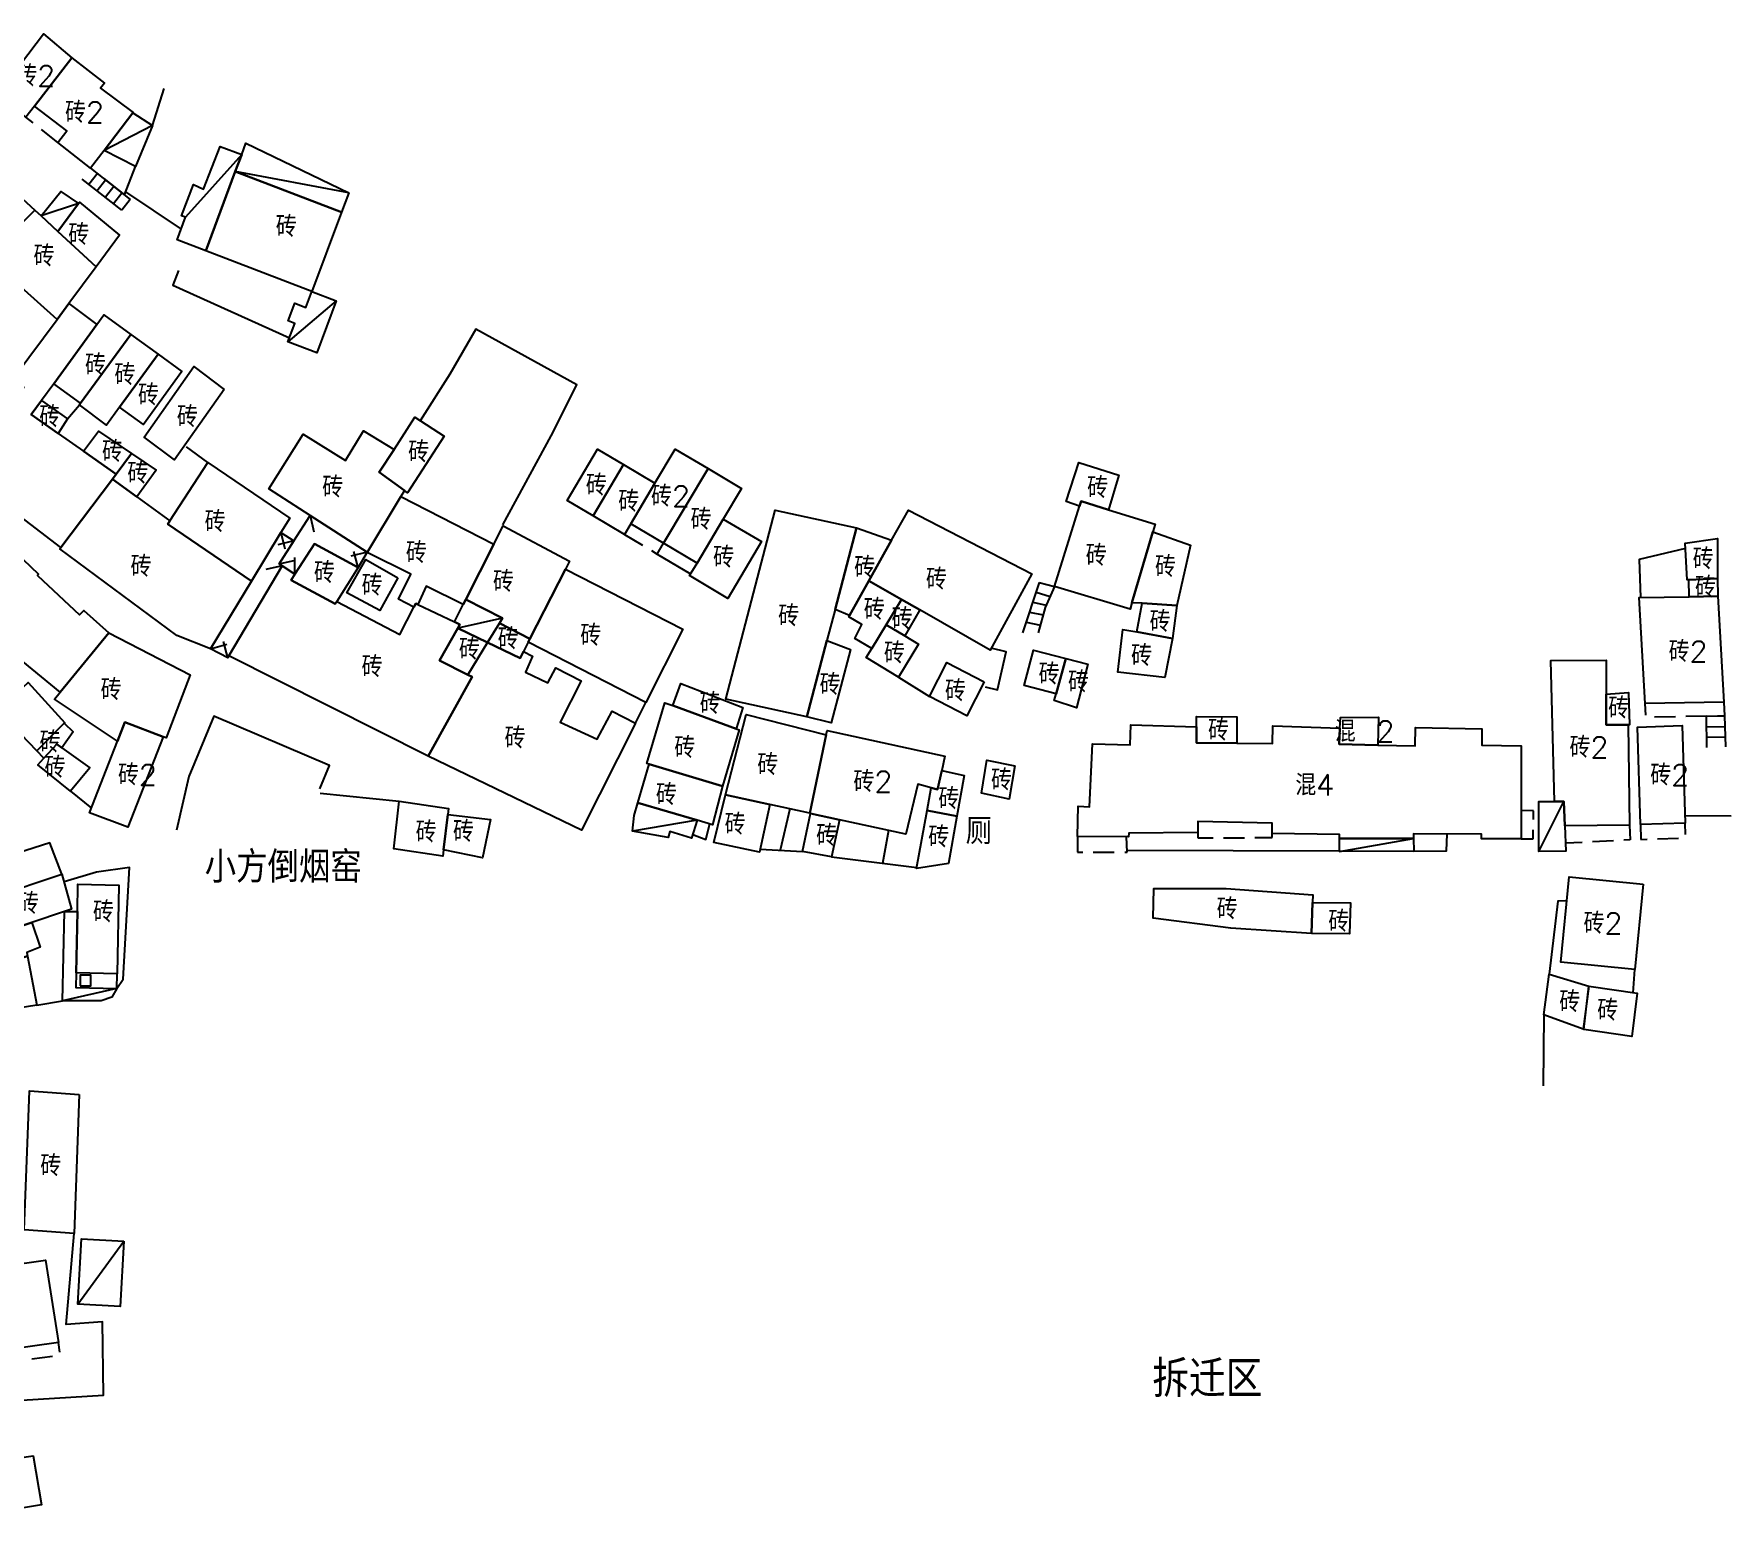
# Model space of a CAD drawing. Header units: millimetres. Extents: x 198 to 1143, y 0 to 936.
# Drawn here: x 507.1 to 668.9, y 190.6 to 331.6 of the extents above; entities that cross this region are included whole.
import ezdxf

# ---------------------------------------------------------------- set-up
doc = ezdxf.new("R2010")
doc.units = ezdxf.units.MM
doc.linetypes.add('X5', pattern=[3, 2, -1])
for name, color, linetype in [('HouseUnrebuilt', 30, 'Continuous'), ('NewDetailedHouse', 170, 'Continuous'), ('OldHouse', 17, 'Continuous'), ('Text', 252, 'Continuous')]:
    doc.layers.add(name, color=color, linetype=linetype)
doc.styles.add('HZ', font='rs.shx', dxfattribs={"width": 0.8, "bigfont": 'hztxt.shx'})
doc.linetypes.add('443', pattern='A,9.4,[169,AAA.SHX,S=1,R=0,X=0,Y=0.15],0.6', length=10)

# ---------------------------------------------------------------- blocks, each defined once
blk = doc.blocks.new('gc291')
blk.add_lwpolyline([(-0.5, -0.5), (0.5, -0.5), (0.5, 0.5), (-0.5, 0.5), (-0.5, -0.5)])

msp = doc.modelspace()

# ---------------------------------------------------------------- linework, layer by layer
at = {"layer": 'HouseUnrebuilt', "linetype": 'Continuous', "flags": 128}
for points in [[(585.61, 284.45), (583.57, 276.66), (582.79, 273.7), (580.89, 266.41), (573.14, 268.11), (577.86, 286.15)], [(574.14, 265.27), (568.07, 267.48), (568.85, 269.59), (574.77, 267.31)], [(568.07, 267.48), (574.14, 265.27), (574.42, 265.16), (572.83, 259.8), (565.82, 261.88), (565.59, 261.94), (567.31, 267.76)], [(582.74, 264.69), (581.15, 257.21), (577.36, 258.03), (573.12, 258.96), (575.09, 266.63)], [(593.76, 261.29), (593.37, 259.48), (592.75, 259.64), (591.48, 259.98), (590.33, 255.2), (584, 256.58), (581.23, 257.19), (581.15, 257.21), (582.74, 264.69), (582.83, 265.09), (594.06, 262.65)], [(600.73, 261.72), (600.21, 258.56), (597.57, 259.11), (598.08, 262.27)], [(572.83, 259.8), (571.86, 256.1), (570.39, 256.54), (564.74, 258.21), (565.82, 261.88)], [(595.22, 256.94), (592.36, 257.46), (592.75, 259.64), (593.37, 259.48), (593.76, 261.29), (595.91, 260.82)], [(577.36, 258.03), (576.37, 253.5), (572, 254.4), (573.12, 258.96)], [(570.39, 256.54), (569.87, 254.81), (567.78, 255.45), (567.62, 254.89), (564.24, 255.49), (564.38, 257), (564.74, 258.21)], [(595.22, 256.94), (594.41, 252.39), (591.36, 251.92), (592.36, 257.46)], [(584, 256.58), (583.24, 253.03), (580.45, 253.56), (581.23, 257.19)], [(501.32, 209.51), (500.7, 213.47), (508.16, 214.54), (509.39, 206.66), (501.93, 205.6)], [(504.11, 190.56), (503.32, 195.32), (503.69, 195.37), (507, 195.85), (507.78, 191.18)]]:
    msp.add_lwpolyline(points, close=True, dxfattribs=at)
at = {"layer": 'HouseUnrebuilt', "linetype": '443', "flags": 128}
for points in [[(579.24, 257.62), (578.33, 253.67)], [(569.98, 255.17), (571.23, 254.71), (571.61, 256.18)], [(588.69, 255.56), (588.12, 252.42)], [(576.43, 253.77), (580.45, 253.56)], [(583.24, 253.03), (591.37, 252.02)]]:
    msp.add_lwpolyline(points, dxfattribs=at)
at = {"layer": 'HouseUnrebuilt'}
msp.add_lwpolyline([(570.39, 256.54), (564.24, 255.49)], dxfattribs=at)
at = {"layer": 'NewDetailedHouse', "linetype": 'Continuous', "flags": 128}
for points in [[(563.37, 290.49), (560.46, 285.59), (557.98, 287.06), (560.89, 291.97)], [(571.44, 290.12), (567.2, 282.98), (564.07, 284.84), (566.37, 288.71), (568.31, 291.98)], [(566.37, 288.71), (564.07, 284.84), (563.46, 283.81), (560.46, 285.59), (563.37, 290.49)], [(572.89, 285.3), (570.39, 281.09), (567.2, 282.98), (571.44, 290.12), (574.63, 288.22)], [(570.39, 281.09), (572.89, 285.3), (576.54, 283.14), (573.32, 277.72), (569.68, 279.89)], [(554.27, 273.54), (554.43, 273.85), (557.82, 280.5), (569.03, 274.79), (565.5, 267.78)], [(553.82, 272.65), (554.69, 272.2), (554, 270.67), (556.14, 269.66), (556.89, 271.08), (559.33, 269.84), (557.32, 265.91), (560.86, 264.27), (562.29, 266.95), (564.5, 265.8), (559.36, 255.6), (544.71, 262.65), (548.9, 270.23), (548.5, 270.43), (550.39, 273.51), (553.49, 272.01)]]:
    msp.add_lwpolyline(points, close=True, dxfattribs=at)
at = {"layer": 'NewDetailedHouse', "linetype": 'X5', "flags": 128}
msp.add_lwpolyline([(563.46, 283.81), (566.59, 281.95), (567.2, 282.98)], dxfattribs=at)
at = {"layer": 'NewDetailedHouse'}
msp.add_lwpolyline([(566.59, 281.95), (569.78, 280.06)], dxfattribs=at)
at = {"layer": 'OldHouse', "linetype": 'Continuous', "flags": 128}
for points in [[(510.69, 329.33), (507.11, 324.73), (506.28, 323.67), (503.54, 325.83), (507.98, 331.62)], [(516.51, 324.07), (513.77, 320.48), (512.47, 318.79), (509.34, 321.26), (510.21, 322.36), (507.11, 324.73), (510.69, 329.33), (513.81, 326.93), (513.42, 326.45), (516.55, 324.12)], [(513.77, 320.48), (516.51, 324.07), (518.38, 322.89), (516.76, 318.97)], [(526.9, 320.11), (526.29, 318.48), (523.47, 310.92), (520.75, 311.96), (521.53, 314.12), (521.14, 314.26), (522.3, 317.25), (523.25, 316.81), (524.85, 320.88)], [(536.42, 314.59), (526.29, 318.48), (526.9, 320.11), (527.3, 321.18), (537.12, 316.46)], [(536.42, 314.59), (533.59, 307.03), (523.47, 310.92), (526.29, 318.48)], [(507.14, 314.8), (500.97, 308.63), (500.02, 309.58), (502.29, 311.86), (501.09, 312.96), (504.77, 316.99)], [(511.31, 315.43), (509.34, 312.76), (507.74, 314.24), (509.64, 316.56)], [(512.99, 309.38), (509.34, 312.76), (511.31, 315.43), (511.41, 315.57), (515.22, 312.41)], [(507.74, 314.24), (509.34, 312.76), (512.99, 309.38), (510.38, 305.87), (509.27, 304.36), (505.83, 307.43), (503.98, 309.07), (502.11, 307.14), (502.06, 307.08), (500.67, 308.33), (500.97, 308.63), (507.14, 314.8)], [(513.06, 303.88), (508.95, 298.22), (507.79, 296.63), (506.81, 295.28), (509.37, 293.48), (511.78, 291.79), (514.91, 289.59), (514.56, 289.12), (509.62, 282.58), (499.08, 290.62), (502.56, 295.31), (503.72, 294.54), (506.08, 297.88), (505.03, 298.65), (505.28, 298.98), (509.27, 304.36), (510.38, 305.87)], [(533.59, 307.03), (535.92, 306.13), (534.07, 301.18), (531.32, 302.23), (531.97, 303.97), (531.34, 304.21), (531.98, 305.91), (533.02, 305.5)], [(516.31, 302.93), (511.52, 296.36), (508.95, 298.22), (513.06, 303.88), (513.73, 304.81)], [(518.92, 301.04), (515.24, 295.99), (513.99, 294.27), (511.41, 296.2), (511.52, 296.36), (516.31, 302.93)], [(515.24, 295.99), (518.92, 301.04), (521.19, 299.38), (517.52, 294.33)], [(525.23, 297.68), (520.47, 290.95), (517.58, 293.12), (522.34, 299.85)], [(509.37, 293.48), (506.81, 295.28), (507.79, 296.63), (510.27, 294.85)], [(542.45, 288.03), (540.04, 289.77), (541.45, 291.95), (543.43, 295.02), (546.24, 293.21), (542.75, 287.81)], [(516.39, 291.55), (514.91, 289.59), (511.78, 291.79), (513.23, 293.68)], [(541.45, 291.95), (540.04, 289.77), (542.45, 288.03), (542.1, 287.44), (538.9, 282.11), (538.88, 282.12), (533.44, 285.63), (529.51, 288.17), (532.78, 293.41), (536.83, 290.88), (538.55, 293.73)], [(516.88, 287.42), (514.56, 289.12), (514.91, 289.59), (516.39, 291.55), (518.74, 289.96)], [(530.65, 284), (527.84, 279.36), (519.84, 284.8), (520.04, 285.11), (523.68, 290.7), (531.5, 285.39)], [(609.68, 286.19), (607.08, 286.99), (606.93, 286.53), (605.64, 286.98), (606.85, 290.71), (610.68, 289.5)], [(516.88, 287.42), (520.04, 285.11), (519.84, 284.8), (527.84, 279.36), (523.93, 272.9), (520.7, 274.17), (509.52, 282.45), (509.62, 282.58), (514.56, 289.12)], [(514.22, 274.42), (509.57, 268.76), (501.87, 275.07), (501.33, 274.43), (501, 274.74), (500.6, 274.4), (498.35, 276.73), (499.01, 277.51), (494.89, 281.49), (500.2, 286.67), (504.34, 282.78), (504.5, 282.9), (507.51, 280.04), (507.41, 279.91), (511.41, 276.16), (511.82, 276.55)], [(550.97, 282.9), (548.3, 277.61), (548.07, 277.15), (544.53, 278.9), (543.72, 277.15), (543.53, 277.24), (543.35, 276.89), (541.87, 277.63), (543.06, 280.02), (538.9, 282.11), (542.1, 287.44)], [(609.68, 286.19), (614.15, 284.8), (613.94, 284.07), (611.93, 277.31), (611.75, 276.69), (604.53, 278.87), (606.93, 286.53), (607.08, 286.99)], [(591.66, 276.62), (589.93, 277.61), (586.8, 279.4), (588.97, 283.28), (590.58, 286.16), (602.37, 280.05), (598.38, 272.78)], [(557.82, 280.5), (554.43, 273.85), (551.51, 275.34), (551.8, 275.82), (548.3, 277.61), (550.97, 282.9), (551.87, 284.66), (558.22, 281.28)], [(588.97, 283.28), (586.8, 279.4), (584.95, 276.09), (583.57, 276.66), (585.61, 284.45)], [(616.23, 277.05), (612.9, 277.25), (611.93, 277.31), (613.94, 284.07), (617.53, 282.8)], [(667.87, 279.62), (665.13, 279.5), (664.96, 279.49), (664.76, 283), (667.84, 283.43)], [(538.04, 280.67), (535.99, 277.42), (535.84, 277.2), (531.62, 279.47), (531.99, 280.04), (533.85, 282.92)], [(531.99, 280.04), (531.62, 279.47), (535.84, 277.2), (535.99, 277.42), (542.01, 274.26), (543.35, 276.89), (543.53, 277.24), (543.72, 277.15), (547.22, 275.47), (547.73, 275.23), (547.54, 274.88), (545.81, 271.78), (548.5, 270.43), (548.9, 270.23), (544.71, 262.65), (525.69, 272.22), (530.76, 280.84)], [(541.81, 279.68), (540.09, 276.56), (536.95, 278.26), (538.75, 281.44)], [(589.93, 277.61), (588.47, 275.2), (587.09, 272.93), (585.45, 273.9), (586.13, 275.23), (584.89, 275.97), (584.95, 276.09), (586.8, 279.4)], [(667.88, 277.92), (665.15, 277.87), (665.13, 279.5), (667.87, 279.62)], [(551.51, 275.34), (550.39, 273.51), (547.54, 274.88), (547.73, 275.23), (547.22, 275.47), (548.07, 277.15), (548.3, 277.61), (551.8, 275.82)], [(591.66, 276.62), (590.24, 274.14), (588.47, 275.2), (589.93, 277.61)], [(616.23, 277.05), (615.79, 273.9), (612.41, 274.52), (612.9, 277.25)], [(665.15, 277.87), (667.88, 277.92), (668.46, 267.8), (660.96, 267.67), (660.38, 277.79)], [(554.43, 273.85), (554.27, 273.54), (553.82, 272.65), (553.49, 272.01), (550.39, 273.51), (551.51, 275.34)], [(590.24, 274.14), (591.54, 273.36), (589.64, 270.21), (586.56, 272.06), (587.09, 272.93), (588.47, 275.2)], [(519.39, 264.51), (515.74, 265.89), (515.03, 264.08), (509.03, 268.1), (509.57, 268.76), (514.22, 274.42), (521.98, 270.41), (519.7, 264.39)], [(550.39, 273.51), (548.5, 270.43), (545.81, 271.78), (547.54, 274.88)], [(580.89, 266.41), (582.79, 273.7), (585.06, 272.84), (583.19, 265.85)], [(612.41, 274.52), (615.79, 273.9), (615.08, 270.15), (610.58, 270.68), (611.07, 274.76)], [(605.61, 271.98), (604.69, 268.61), (601.62, 269.41), (602.54, 272.79)], [(604.69, 268.61), (605.61, 271.98), (607.73, 271.43), (606.65, 267.28), (604.51, 267.97)], [(597.83, 269.76), (596.16, 266.49), (592.58, 268.34), (594.24, 271.61)], [(657.22, 268.59), (657.22, 265.66), (659.32, 265.66), (659.44, 256.07), (653.28, 256), (653.19, 258.34), (652.29, 258.34), (651.93, 271.79), (657.22, 271.83)], [(509.94, 265.79), (507.33, 263.16), (503.6, 267.01), (506.51, 269.68), (510, 265.85)], [(659.32, 265.66), (657.22, 265.66), (657.22, 268.59), (659.37, 268.73), (659.44, 265.66)], [(509.71, 263.46), (509.25, 263.79), (508.01, 262.46), (507.33, 263.16), (509.94, 265.79), (510.8, 264.98)], [(519.39, 264.51), (516.02, 255.86), (512.37, 257.24), (515.03, 264.08), (515.74, 265.89)], [(618.11, 265.46), (618.11, 263.92), (621.94, 263.88), (625.34, 263.85), (625.39, 265.54), (631.8, 265.34), (631.72, 263.79), (635.43, 263.72), (638.98, 263.65), (639.01, 265.38), (645.35, 265.26), (645.35, 263.69), (649.1, 263.63), (649.1, 254.77), (645.33, 254.77), (645.33, 255.2), (638.83, 255.24), (638.83, 254.79), (631.76, 254.79), (631.76, 255.18), (625.32, 255.26), (625.32, 256.26), (618.21, 256.41), (618.23, 255.38), (611.63, 255.31), (611.61, 254.96), (606.73, 254.98), (606.79, 257.87), (607.88, 257.81), (608.16, 263.83), (611.77, 263.75), (611.82, 265.64)], [(621.94, 263.88), (618.11, 263.92), (618.11, 265.46), (618.11, 266.44), (621.96, 266.4)], [(635.43, 263.72), (631.72, 263.79), (631.8, 265.34), (631.85, 266.36), (635.47, 266.38)], [(664.76, 256.25), (660.5, 256.12), (660.21, 265.43), (664.48, 265.58)], [(509.71, 263.46), (512.41, 261.53), (510.55, 259.3), (507.43, 261.83), (508.01, 262.46), (509.25, 263.79)], [(546.58, 257.09), (546.18, 253.7), (546.11, 253.12), (541.42, 253.82), (541.95, 258.35), (546.64, 257.65)], [(653.28, 256), (653.36, 253.59), (650.78, 253.55), (650.78, 258.34), (652.29, 258.34), (653.19, 258.34)], [(546.18, 253.7), (546.58, 257.09), (550.68, 256.61), (549.9, 252.93)], [(631.76, 254.79), (638.83, 254.79), (638.84, 253.57), (631.76, 253.55)], [(503.23, 249.21), (501.68, 248.69), (502.58, 245.33), (506.87, 246.76), (507.66, 244.41), (506.38, 243.91), (506.45, 243.56), (501.96, 242.27), (502.03, 241.89), (501.39, 241.72), (498.69, 250.17), (501.87, 251.15)], [(509.99, 247.81), (506.87, 246.76), (502.58, 245.33), (501.68, 248.69), (503.23, 249.21), (509.74, 251.39), (510.65, 248.03)], [(660.75, 250.44), (659.97, 242.29), (652.89, 242.97), (653.68, 251.12)], [(511.09, 241.95), (511.21, 247.81), (511.26, 250.43), (515.18, 250.33), (515.01, 241.87)], [(629.19, 248.68), (629.09, 245.72), (621.39, 246.23), (613.95, 247.2), (614.03, 250.01), (620.92, 250.03), (629.22, 249.41)], [(511.21, 247.81), (511.09, 241.95), (511.06, 240.57), (514.98, 240.47), (514.51, 239.63), (513.47, 239.29), (509.79, 239.28), (509.99, 247.81)], [(629.09, 245.72), (629.19, 248.68), (632.8, 248.66), (632.7, 245.7)], [(502.74, 238.15), (502.03, 241.89), (501.96, 242.27), (506.45, 243.56), (507.34, 238.89)], [(655.58, 240.7), (655.01, 236.6), (651.28, 237.95), (651.79, 241.83)], [(655.58, 240.7), (660.17, 240.02), (659.68, 235.88), (655.09, 236.56)], [(511.38, 230.35), (510.89, 217.06), (506.14, 217.41), (506.63, 230.69)], [(515.64, 216.34), (515.28, 210.1), (511.25, 210.34), (511.61, 216.58)]]:
    msp.add_lwpolyline(points, close=True, dxfattribs=at)
at = {"layer": 'OldHouse', "linetype": '443', "flags": 128}
for points in [[(518.38, 322.89), (519.5, 326.4)], [(513.72, 317.8), (515.71, 316.24), (516.76, 318.97)], [(515.82, 316.53), (521.12, 312.97)], [(520.87, 309.04), (520.34, 307.64), (531.46, 302.61)], [(551.83, 284.74), (556.45, 293.25), (558.91, 298.11), (549.25, 303.44), (546.79, 299.12), (543.95, 294.68)], [(510.27, 294.85), (511.41, 296.2)], [(523.68, 290.7), (521.62, 292.2)], [(664.79, 282.47), (660.36, 281.42), (660.51, 277.8)], [(597.9, 269.27), (599.09, 268.98), (599.93, 272.61), (598.49, 272.97)], [(589.64, 270.21), (592.58, 268.34)], [(564.5, 265.8), (565.5, 267.78)], [(534.38, 259.52), (535.28, 261.76), (524.23, 266.47), (521.84, 260.71), (520.69, 255.58)], [(510.55, 259.3), (512.55, 257.68)], [(534.41, 259.12), (541.95, 258.35)], [(664.72, 256.99), (669.17, 256.96)], [(509.74, 251.39), (508.58, 254.39), (498.38, 251.12)], [(638.84, 253.57), (641.98, 253.61), (642.03, 255.22)], [(611.45, 253.67), (631.76, 253.63)], [(514.98, 240.47), (515.59, 241.35), (516.2, 252.03), (513.05, 251.58), (509.94, 250.66)], [(653.46, 248.85), (652.61, 248.8), (651.79, 241.83)], [(659.8, 240.06), (659.97, 242.29)], [(507.34, 238.89), (509.79, 239.28)], [(651.28, 237.95), (651.21, 231.19)], [(502.75, 200.98), (513.7, 201.65), (513.61, 208.65), (510.15, 208.39), (510.89, 217.06)]]:
    msp.add_lwpolyline(points, dxfattribs=at)
at = {"layer": 'OldHouse', "linetype": 'X5', "flags": 128}
for points in [[(509.34, 321.26), (506.28, 323.67)], [(668.46, 267.8), (668.54, 266.5), (661.03, 266.38), (660.96, 267.67)], [(649.1, 254.77), (650.25, 254.77), (650.29, 257.44), (649.1, 257.48)], [(659.44, 256.07), (659.51, 254.66), (653.33, 254.34)], [(660.5, 256.12), (660.54, 254.71), (664.81, 254.85), (664.76, 256.25)], [(606.73, 254.98), (606.74, 253.48), (611.46, 253.5), (611.42, 254.96)], [(618.23, 255.38), (618.21, 254.85), (625.32, 254.88), (625.32, 255.26)], [(501.93, 205.6), (502.12, 204.41), (509.58, 205.48), (509.39, 206.66)]]:
    msp.add_lwpolyline(points, dxfattribs=at)
at = {"layer": 'OldHouse'}
for points in [[(518.38, 322.89), (513.77, 320.48)], [(526.9, 320.11), (521.53, 314.12)], [(537.12, 316.46), (526.29, 318.48)], [(511.31, 315.43), (507.74, 314.24)], [(535.92, 306.13), (531.32, 302.23)], [(551.8, 275.82), (547.54, 274.88)], [(650.78, 253.55), (653.19, 258.34)], [(631.76, 253.55), (638.83, 254.79)], [(511.09, 241.95), (511.06, 240.57), (514.98, 240.47), (515.01, 241.87)], [(514.98, 240.47), (509.79, 239.28)], [(511.25, 210.34), (515.64, 216.34)]]:
    msp.add_lwpolyline(points, dxfattribs=at)
at = {"layer": 'OldHouse', "linetype": 'Continuous', "flags": 128}
for points in [[(512.47, 318.79), (516.26, 315.81)], [(515.45, 314.78), (511.66, 317.76)], [(513.12, 318.28), (512.31, 317.25)], [(513.9, 317.66), (513.09, 316.64)], [(514.69, 317.04), (513.88, 316.02)], [(515.47, 316.43), (514.66, 315.4)], [(516.26, 315.81), (515.45, 314.78)], [(538.88, 282.12), (538.04, 280.67), (533.85, 282.92), (531.99, 280.04), (530.76, 280.84), (530.47, 281.03), (531.89, 283.22), (533.44, 285.63), (538.88, 282.12)], [(533.44, 285.63), (533.78, 284.07)], [(531.89, 283.22), (530.47, 281.03), (530.76, 280.84), (525.69, 272.22), (525.59, 272.05), (523.93, 272.9), (527.84, 279.36), (530.65, 284), (531.89, 283.22)], [(531.89, 283.22), (530.34, 282.83)], [(530.65, 284), (531.02, 282.44)], [(531.99, 280.04), (531.98, 281.64)], [(538.88, 282.12), (537.32, 281.75)], [(538.04, 280.67), (537.6, 282.21)], [(530.76, 280.84), (529.2, 280.47)], [(530.47, 281.03), (532.04, 281.36)], [(603.08, 279.25), (601.48, 274.43)], [(604.53, 278.85), (603.63, 276.85), (602.98, 274.43)], [(603.08, 279.25), (604.53, 278.85)], [(602.45, 277.35), (603.73, 277.06)], [(602.77, 278.3), (604.11, 277.91)], [(601.82, 275.45), (603.18, 275.16)], [(602.14, 276.4), (603.45, 276.16)], [(525.59, 272.05), (525.15, 273.59)], [(523.93, 272.9), (525.47, 273.34)], [(666.79, 266.47), (668.54, 266.5)], [(666.84, 263.49), (666.79, 266.47)], [(666.81, 265.47), (668.56, 265.5)], [(668.54, 266.5), (668.61, 263.54)], [(666.83, 264.47), (668.59, 264.51)]]:
    msp.add_lwpolyline(points, dxfattribs=at)

# ---------------------------------------------------------------- block references
at = {"layer": 'OldHouse'}
msp.add_blockref('gc291', (511.98, 241.23), dxfattribs=at)

# ---------------------------------------------------------------- texts
at = {"layer": 'Text', "style": 'HZ'}
for s, height, p in [('砖2', 2, (505.37, 326.62)), ('砖2', 2, (510.03, 323.13)), ('砖', 2, (530.16, 312.24)), ('砖', 2, (510.34, 311.47)), ('砖', 2, (507.02, 309.43)), ('砖', 2, (511.94, 299.02)), ('砖', 2, (514.75, 298.09)), ('砖', 2, (517, 296.15)), ('砖', 2, (507.57, 294.07)), ('砖', 2, (520.71, 294.07)), ('砖', 2, (513.56, 290.75)), ('砖', 2, (542.8, 290.72)), ('砖', 2, (515.99, 288.68)), ('砖', 2, (559.77, 287.54)), ('砖', 2, (534.59, 287.35)), ('砖', 2, (562.87, 286)), ('砖2', 2, (566, 286.48)), ('砖', 2, (607.65, 287.3)), ('砖', 2, (569.78, 284.27)), ('砖', 2, (523.36, 284.05)), ('砖', 2, (542.58, 281.09)), ('砖', 2, (516.28, 279.78)), ('砖', 2, (571.93, 280.66)), ('砖', 2, (585.4, 279.68)), ('砖', 2, (607.52, 280.83)), ('砖', 2, (614.13, 279.76)), ('砖', 2, (665.49, 280.5)), ('砖', 2, (533.8, 279.19)), ('砖', 2, (538.36, 277.98)), ('砖', 2, (550.9, 278.34)), ('砖', 2, (592.25, 278.56)), ('砖', 2, (665.71, 277.79)), ('砖', 2, (578.14, 275.06)), ('砖', 2, (586.32, 275.67)), ('砖', 2, (588.98, 274.78)), ('砖', 2, (613.62, 274.52)), ('砖', 2, (559.24, 273.2)), ('砖', 2, (547.64, 271.87)), ('砖', 2, (551.36, 272.87)), ('砖', 2, (588.24, 271.51)), ('砖', 2, (611.85, 271.27)), ('砖2', 2, (663.19, 271.65)), ('砖', 2, (538.35, 270.2)), ('砖', 2, (582.1, 268.5)), ('砖', 2, (603.02, 269.5)), ('砖', 2, (605.82, 268.75)), ('砖', 2, (513.43, 268.01)), ('砖', 2, (570.65, 266.69)), ('砖', 2, (594.07, 267.9)), ('砖', 2, (657.42, 266.26)), ('砖', 2, (552.01, 263.4)), ('砖', 2, (619.2, 264.14)), ('混', 2, (631.3, 264.03)), ('2', 2, (635.28, 264.03)), ('砖', 2, (507.6, 263.02)), ('砖', 2, (568.22, 262.48)), ('砖2', 2, (653.72, 262.5)), ('砖', 2, (508.07, 260.59)), ('砖', 2, (576.15, 260.85)), ('砖2', 2, (515.09, 259.87)), ('砖2', 2, (585.33, 259.23)), ('砖', 2, (598.47, 259.39)), ('混4', 2, (627.53, 258.9)), ('砖2', 2, (661.43, 259.85)), ('砖', 2, (566.46, 257.99)), ('砖', 2, (593.44, 257.6)), ('砖', 2, (573.03, 255.16)), ('砖', 2, (543.52, 254.42)), ('砖', 2, (547.08, 254.47)), ('砖', 2, (581.77, 254.09)), ('砖', 2, (592.47, 253.95)), ('厕', 2.5, (596.05, 254.24)), ('小方倒烟窑', 3, (523.37, 250.57)), ('砖', 2, (505.53, 247.59)), ('砖', 2, (620.03, 247.08)), ('砖', 2, (512.69, 246.79)), ('砖', 2, (630.69, 245.89)), ('砖2', 2, (655.06, 245.7)), ('砖', 2, (652.74, 238.21)), ('砖', 2, (656.37, 237.4)), ('砖', 2, (507.66, 222.55)), ('拆迁区', 3.5, (613.88, 201.44))]:
    msp.add_text(s, height=height, dxfattribs=at).set_placement(p)

doc.saveas('drawing.dxf')
